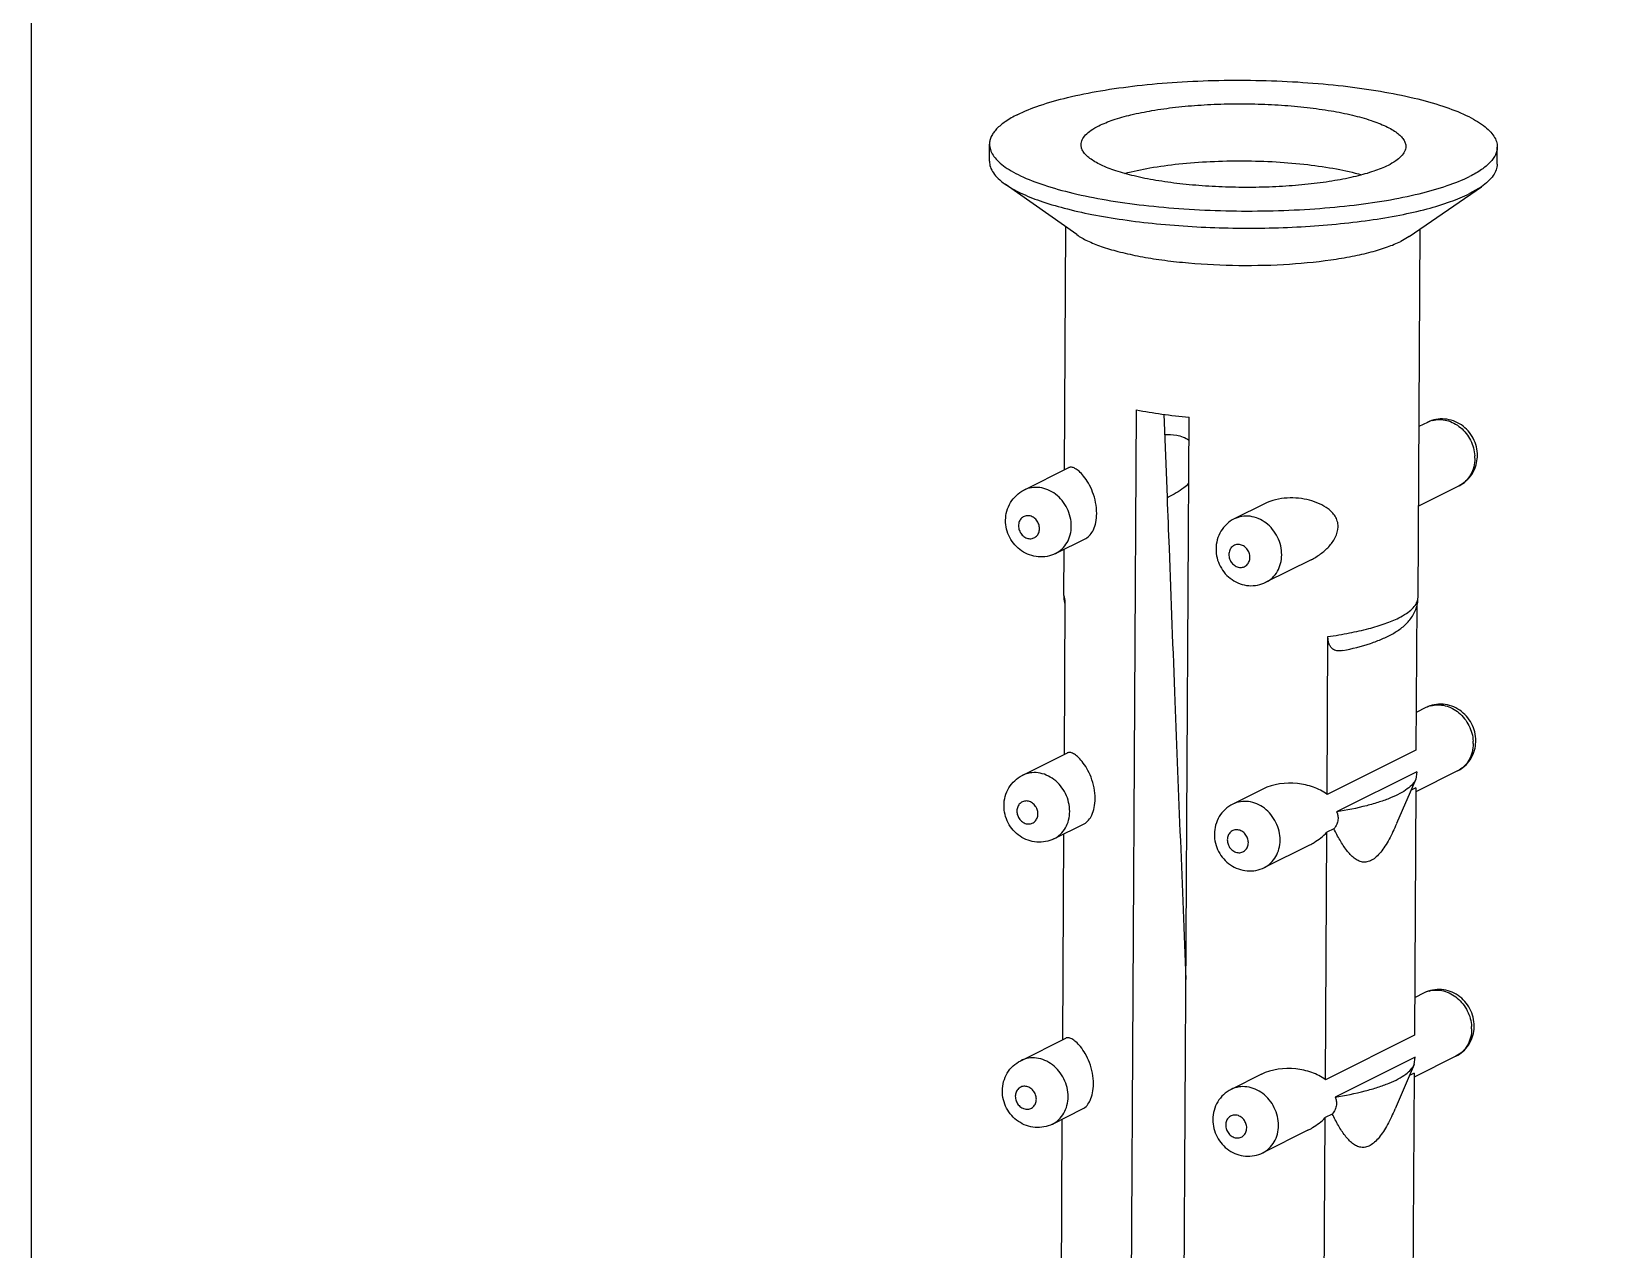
# Model space of a CAD drawing. Extents: x 0 to 1354, y 0 to 992.
# Drawn here: x 988.6 to 1041.9, y 497.3 to 538.6 of the extents above; entities that cross this region are included whole.
import ezdxf

# ---------------------------------------------------------------- set-up
doc = ezdxf.new("R2010")
doc.units = 0
doc.header["$LTSCALE"] = 10
doc.header["$MEASUREMENT"] = 0
doc.layers.get('0').update_dxf_attribs({"linetype": 'CONTINUOUS'})
doc.layers.add('02___PRT_ALL_AXES', color=7, linetype='CONTINUOUS')

msp = doc.modelspace()

# ---------------------------------------------------------------- linework, layer by layer
at = {"color": 7, "linetype": 'Continuous'}
for p, q in [((1025.721, 467.202), (1026.05, 525.757)), ((1026.979, 525.607), (1027.085, 522.799)), ((1027.502, 466.959), (1027.831, 525.513)), ((1023.586, 519.475), (1023.625, 519.297)), ((1035.586, 519.407), (1035.586, 519.408)), ((1035.54, 513.496), (1032.829, 512.141)), ((1035.54, 513.496), (1035.511, 513.249)), ((1035.511, 513.249), (1034.861, 511.746)), ((1035.51, 512.955), (1035.349, 512.875)), ((1032.737, 511.569), (1032.496, 511.449)), ((1035.486, 503.834), (1032.774, 502.478)), ((1035.457, 503.587), (1034.806, 502.084)), ((1035.457, 503.586), (1035.486, 503.834)), ((1035.455, 503.292), (1035.295, 503.212)), ((1032.683, 501.906), (1032.442, 501.786))]:
    msp.add_line(p, q, dxfattribs=at)
msp.add_lwpolyline([(1095.253, 618.265), (1095.253, 618.265), (1095.253, 453.585), (988.62, 453.585), (988.62, 618.265)])
for centre, radius, start, end in [((1036.305, 524.534), 0.896, 105.0908, 116.5406), ((1036.245, 524.123), 1.265, 359.69, 3.3256), ((1036.388, 524.215), 1.209, 354.7318, 359.6764), ((1035.183, 519.41), 0.403, 350.753, 359.4482), ((4979.922, 668.446), 3955.515, 182.210338, 182.346963), ((1036.25, 514.871), 0.896, 105.0908, 116.5406), ((1036.19, 514.46), 1.265, 359.69, 3.3256), ((1036.334, 514.553), 1.209, 354.7318, 359.6764), ((1036.196, 505.209), 0.896, 105.0908, 116.5406), ((1036.136, 504.798), 1.265, 359.69, 3.3256), ((1036.28, 504.891), 1.209, 354.7318, 359.6764)]:
    msp.add_arc(centre, radius, start, end, dxfattribs=at)
for points, knots in [([(1024.772, 535.378), (1024.928, 535.456), (1025.287, 535.597), (1025.891, 535.766), (1026.599, 535.907), (1027.391, 536.017), (1028.247, 536.091), (1029.141, 536.128), (1030.051, 536.126), (1030.95, 536.086), (1031.814, 536.009), (1032.618, 535.897), (1033.342, 535.753), (1033.964, 535.582), (1034.408, 535.412), (1034.696, 535.262), (1034.866, 535.152), (1035, 535.039), (1035.098, 534.922), (1035.158, 534.801), (1035.172, 534.717), (1035.172, 534.677)], [0, 0, 0, 0, 0.047876, 0.105682, 0.172286, 0.246166, 0.325494, 0.408251, 0.492298, 0.575456, 0.65557, 0.730595, 0.798664, 0.858183, 0.907945, 0.928964, 0.947397, 0.963347, 0.977069, 0.989033, 1, 1, 1, 1]), ([(1024.172, 534.739), (1024.172, 534.796), (1024.204, 534.92), (1024.329, 535.086), (1024.524, 535.243), (1024.683, 535.333), (1024.772, 535.378)], [0, 0, 0, 0, 0.186146, 0.403765, 0.672393, 1, 1, 1, 1]), ([(1034.571, 534.039), (1034.416, 533.961), (1034.057, 533.82), (1033.453, 533.651), (1032.745, 533.51), (1031.952, 533.4), (1031.097, 533.326), (1030.202, 533.289), (1029.292, 533.291), (1028.393, 533.331), (1027.53, 533.408), (1026.725, 533.52), (1026.002, 533.664), (1025.379, 533.835), (1024.935, 534.004), (1024.647, 534.155), (1024.478, 534.265), (1024.344, 534.378), (1024.246, 534.495), (1024.185, 534.616), (1024.172, 534.699), (1024.172, 534.739)], [0, 0, 0, 0, 0.047876, 0.105682, 0.172286, 0.246166, 0.325494, 0.408251, 0.492298, 0.575456, 0.65557, 0.730595, 0.798664, 0.858183, 0.907945, 0.928964, 0.947397, 0.963347, 0.977069, 0.989033, 1, 1, 1, 1]), ([(1035.172, 534.677), (1035.171, 534.621), (1035.14, 534.497), (1035.014, 534.33), (1034.82, 534.174), (1034.661, 534.084), (1034.571, 534.039)], [0, 0, 0, 0, 0.186146, 0.403765, 0.672393, 1, 1, 1, 1]), ([(1025.656, 533.768), (1025.935, 533.843), (1026.541, 533.971), (1027.508, 534.101), (1028.564, 534.18), (1029.665, 534.202), (1030.766, 534.168), (1031.821, 534.078), (1032.788, 533.936), (1033.393, 533.802), (1033.671, 533.724)], [0, 0, 0, 0, 0.107232, 0.229385, 0.361947, 0.49986, 0.637792, 0.770408, 0.892646, 1, 1, 1, 1]), ([(1026.05, 525.757), (1026.332, 525.701), (1026.925, 525.605), (1027.521, 525.54), (1027.831, 525.513)], [0, 0, 0, 0, 0.480442, 1, 1, 1, 1]), ([(1037.597, 524.209), (1037.598, 524.31), (1037.573, 524.513), (1037.465, 524.8), (1037.29, 525.053), (1037.061, 525.257), (1036.789, 525.396), (1036.491, 525.461), (1036.187, 525.445), (1035.994, 525.38), (1035.904, 525.335)], [0, 0, 0, 0, 0.125412, 0.251172, 0.376846, 0.502211, 0.627115, 0.751613, 0.875869, 1, 1, 1, 1]), ([(1036.071, 525.399), (1036.15, 525.42), (1036.315, 525.441), (1036.566, 525.408), (1036.809, 525.314), (1037.109, 525.112), (1037.397, 524.743), (1037.497, 524.379), (1037.508, 524.196)], [0, 0, 0, 0, 0.114836, 0.232873, 0.355003, 0.481207, 0.740523, 1, 1, 1, 1]), ([(1037.51, 524.116), (1037.509, 524.017), (1037.485, 523.823), (1037.379, 523.556), (1037.208, 523.335), (1037.057, 523.228), (1036.977, 523.188)], [0, 0, 0, 0, 0.263055, 0.516338, 0.760765, 1, 1, 1, 1]), ([(1036.977, 523.188), (1037.063, 523.231), (1037.223, 523.34), (1037.413, 523.559), (1037.543, 523.819), (1037.583, 524.009), (1037.592, 524.104)], [0, 0, 0, 0, 0.249382, 0.499005, 0.749051, 1, 1, 1, 1]), ([(1021.616, 522.018), (1021.617, 522.123), (1021.645, 522.333), (1021.77, 522.625), (1021.969, 522.871), (1022.143, 522.992), (1022.236, 523.039)], [0, 0, 0, 0, 0.250995, 0.501131, 0.75069, 1, 1, 1, 1]), ([(1023.841, 521.819), (1023.842, 521.922), (1023.817, 522.13), (1023.711, 522.426), (1023.541, 522.691), (1023.319, 522.907), (1023.058, 523.06), (1022.777, 523.138), (1022.494, 523.136), (1022.317, 523.079), (1022.236, 523.039)], [0, 0, 0, 0, 0.129452, 0.261225, 0.393028, 0.522644, 0.64831, 0.769235, 0.885889, 1, 1, 1, 1]), ([(1027.085, 522.799), (1027.107, 522.223), (1027.194, 519.92), (1027.283, 517.617), (1027.349, 515.889)], [0, 0, 0, 0, 0.250045, 1, 1, 1, 1]), ([(1023.309, 520.892), (1023.219, 520.847), (1023.026, 520.782), (1022.722, 520.766), (1022.424, 520.831), (1022.152, 520.971), (1021.923, 521.174), (1021.748, 521.427), (1021.64, 521.714), (1021.615, 521.917), (1021.616, 522.018)], [0, 0, 0, 0, 0.124127, 0.248393, 0.372911, 0.497834, 0.623207, 0.748877, 0.874606, 1, 1, 1, 1]), ([(1022.765, 521.735), (1022.765, 521.786), (1022.747, 521.89), (1022.67, 522.027), (1022.554, 522.129), (1022.415, 522.18), (1022.272, 522.17), (1022.15, 522.098), (1022.07, 521.978), (1022.053, 521.881), (1022.053, 521.832)], [0, 0, 0, 0, 0.132221, 0.266287, 0.3971, 0.521214, 0.638908, 0.75451, 0.873784, 1, 1, 1, 1]), ([(1029.362, 522.065), (1029.269, 522.019), (1029.095, 521.898), (1028.896, 521.652), (1028.772, 521.36), (1028.743, 521.15), (1028.743, 521.045)], [0, 0, 0, 0, 0.249297, 0.498858, 0.749004, 1, 1, 1, 1]), ([(1030.968, 520.846), (1030.969, 520.948), (1030.944, 521.157), (1030.838, 521.452), (1030.667, 521.717), (1030.445, 521.934), (1030.185, 522.086), (1029.904, 522.165), (1029.621, 522.162), (1029.443, 522.106), (1029.362, 522.065)], [0, 0, 0, 0, 0.129452, 0.261225, 0.393028, 0.522644, 0.64831, 0.769235, 0.885889, 1, 1, 1, 1]), ([(1022.053, 521.832), (1022.052, 521.781), (1022.071, 521.677), (1022.148, 521.54), (1022.263, 521.439), (1022.403, 521.387), (1022.546, 521.397), (1022.668, 521.469), (1022.747, 521.59), (1022.765, 521.686), (1022.765, 521.735)], [0, 0, 0, 0, 0.132218, 0.266286, 0.397099, 0.521214, 0.638908, 0.754512, 0.873786, 1, 1, 1, 1]), ([(1023.309, 520.892), (1023.389, 520.932), (1023.539, 521.038), (1023.71, 521.259), (1023.817, 521.527), (1023.841, 521.721), (1023.841, 521.819)], [0, 0, 0, 0, 0.239235, 0.483662, 0.736945, 1, 1, 1, 1]), ([(1028.743, 521.045), (1028.742, 520.944), (1028.766, 520.74), (1028.875, 520.453), (1029.049, 520.2), (1029.279, 519.997), (1029.551, 519.857), (1029.849, 519.792), (1030.153, 519.808), (1030.346, 519.874), (1030.435, 519.918)], [0, 0, 0, 0, 0.125412, 0.251172, 0.376846, 0.502211, 0.627115, 0.751613, 0.875869, 1, 1, 1, 1]), ([(1029.892, 520.761), (1029.892, 520.813), (1029.874, 520.917), (1029.797, 521.053), (1029.681, 521.155), (1029.542, 521.206), (1029.399, 521.196), (1029.277, 521.124), (1029.197, 521.004), (1029.179, 520.908), (1029.179, 520.859)], [0, 0, 0, 0, 0.132221, 0.266287, 0.3971, 0.521213, 0.638907, 0.75451, 0.873784, 1, 1, 1, 1]), ([(1029.179, 520.859), (1029.179, 520.807), (1029.197, 520.703), (1029.274, 520.567), (1029.39, 520.465), (1029.529, 520.414), (1029.672, 520.424), (1029.794, 520.496), (1029.874, 520.616), (1029.892, 520.712), (1029.892, 520.761)], [0, 0, 0, 0, 0.132218, 0.266286, 0.397099, 0.521213, 0.638908, 0.754512, 0.873786, 1, 1, 1, 1]), ([(1030.435, 519.918), (1030.516, 519.958), (1030.666, 520.065), (1030.837, 520.286), (1030.943, 520.553), (1030.967, 520.747), (1030.968, 520.846)], [0, 0, 0, 0, 0.239235, 0.483662, 0.736945, 1, 1, 1, 1]), ([(1023.586, 519.475), (1023.586, 519.45), (1023.589, 519.351), (1023.604, 519.253), (1023.623, 519.181)], [0, 0, 0, 0, 0.252143, 1, 1, 1, 1]), ([(1033.039, 517.604), (1033.356, 517.669), (1033.809, 517.782), (1034.369, 517.991), (1034.729, 518.165), (1034.996, 518.341), (1035.184, 518.507), (1035.313, 518.65), (1035.424, 518.812), (1035.513, 518.994), (1035.572, 519.195), (1035.585, 519.336), (1035.586, 519.408)], [0, 0, 0, 0, 0.288312, 0.415173, 0.53242, 0.643892, 0.699359, 0.755883, 0.814419, 0.874527, 0.936015, 1, 1, 1, 1]), ([(1034.931, 518.712), (1035.021, 518.757), (1035.182, 518.847), (1035.384, 519.003), (1035.522, 519.166), (1035.571, 519.288), (1035.581, 519.346)], [0, 0, 0, 0, 0.321918, 0.590636, 0.812163, 1, 1, 1, 1]), ([(1032.533, 518.08), (1032.778, 518.114), (1033.242, 518.19), (1033.891, 518.335), (1034.45, 518.502), (1034.784, 518.638), (1034.931, 518.712)], [0, 0, 0, 0, 0.297801, 0.566552, 0.801709, 1, 1, 1, 1]), ([(1033.039, 517.604), (1032.986, 517.593), (1032.904, 517.585), (1032.796, 517.604), (1032.718, 517.639), (1032.645, 517.7), (1032.583, 517.794), (1032.541, 517.925), (1032.533, 518.025), (1032.533, 518.08)], [0, 0, 0, 0, 0.197471, 0.294643, 0.394971, 0.505331, 0.636215, 0.799643, 1, 1, 1, 1]), ([(1037.543, 514.546), (1037.543, 514.647), (1037.519, 514.851), (1037.41, 515.138), (1037.236, 515.391), (1037.007, 515.594), (1036.734, 515.734), (1036.436, 515.799), (1036.132, 515.783), (1035.94, 515.717), (1035.85, 515.673)], [0, 0, 0, 0, 0.125412, 0.251172, 0.376846, 0.502211, 0.627115, 0.751613, 0.875869, 1, 1, 1, 1]), ([(1036.017, 515.736), (1036.095, 515.757), (1036.261, 515.779), (1036.512, 515.746), (1036.755, 515.652), (1037.054, 515.45), (1037.343, 515.081), (1037.443, 514.716), (1037.453, 514.533)], [0, 0, 0, 0, 0.114836, 0.232873, 0.355003, 0.481207, 0.740523, 1, 1, 1, 1]), ([(1037.456, 514.453), (1037.455, 514.355), (1037.431, 514.161), (1037.324, 513.893), (1037.153, 513.672), (1037.003, 513.566), (1036.923, 513.526)], [0, 0, 0, 0, 0.263055, 0.516338, 0.760765, 1, 1, 1, 1]), ([(1036.923, 513.526), (1037.008, 513.569), (1037.169, 513.677), (1037.359, 513.896), (1037.488, 514.156), (1037.529, 514.346), (1037.538, 514.442)], [0, 0, 0, 0, 0.249382, 0.499005, 0.749051, 1, 1, 1, 1]), ([(1023.787, 512.157), (1023.788, 512.26), (1023.763, 512.468), (1023.657, 512.764), (1023.487, 513.028), (1023.264, 513.245), (1023.004, 513.398), (1022.723, 513.476), (1022.44, 513.474), (1022.262, 513.417), (1022.181, 513.376)], [0, 0, 0, 0, 0.129452, 0.261225, 0.393028, 0.522644, 0.64831, 0.769235, 0.885889, 1, 1, 1, 1]), ([(1021.562, 512.356), (1021.562, 512.461), (1021.591, 512.671), (1021.715, 512.963), (1021.914, 513.209), (1022.088, 513.33), (1022.181, 513.376)], [0, 0, 0, 0, 0.250995, 0.501131, 0.75069, 1, 1, 1, 1]), ([(1035.511, 513.249), (1035.484, 513.188), (1035.399, 513.064), (1035.212, 512.903), (1034.96, 512.749), (1034.643, 512.603), (1034.267, 512.467), (1033.66, 512.293), (1033.171, 512.196), (1032.829, 512.141)], [0, 0, 0, 0, 0.067093, 0.148632, 0.247368, 0.364165, 0.498856, 0.650665, 1, 1, 1, 1]), ([(1022.711, 512.072), (1022.711, 512.124), (1022.693, 512.228), (1022.616, 512.365), (1022.5, 512.466), (1022.361, 512.517), (1022.218, 512.507), (1022.096, 512.435), (1022.016, 512.315), (1021.998, 512.219), (1021.998, 512.17)], [0, 0, 0, 0, 0.132221, 0.266287, 0.3971, 0.521214, 0.638908, 0.75451, 0.873784, 1, 1, 1, 1]), ([(1029.308, 512.403), (1029.215, 512.356), (1029.041, 512.236), (1028.842, 511.989), (1028.717, 511.697), (1028.689, 511.487), (1028.688, 511.382)], [0, 0, 0, 0, 0.249297, 0.498858, 0.749004, 1, 1, 1, 1]), ([(1030.914, 511.183), (1030.914, 511.286), (1030.89, 511.494), (1030.783, 511.79), (1030.613, 512.055), (1030.391, 512.271), (1030.131, 512.424), (1029.85, 512.502), (1029.567, 512.5), (1029.389, 512.443), (1029.308, 512.403)], [0, 0, 0, 0, 0.129452, 0.261225, 0.393028, 0.522644, 0.64831, 0.769235, 0.885889, 1, 1, 1, 1]), ([(1023.255, 511.229), (1023.165, 511.185), (1022.972, 511.119), (1022.668, 511.104), (1022.37, 511.169), (1022.098, 511.308), (1021.868, 511.511), (1021.694, 511.764), (1021.585, 512.051), (1021.561, 512.255), (1021.562, 512.356)], [0, 0, 0, 0, 0.124127, 0.248393, 0.372911, 0.497834, 0.623207, 0.748877, 0.874606, 1, 1, 1, 1]), ([(1021.998, 512.17), (1021.998, 512.119), (1022.017, 512.014), (1022.093, 511.878), (1022.209, 511.776), (1022.348, 511.725), (1022.491, 511.735), (1022.613, 511.807), (1022.693, 511.927), (1022.711, 512.024), (1022.711, 512.072)], [0, 0, 0, 0, 0.132221, 0.266287, 0.397099, 0.521213, 0.638907, 0.75451, 0.873783, 1, 1, 1, 1]), ([(1023.255, 511.229), (1023.335, 511.27), (1023.485, 511.376), (1023.656, 511.597), (1023.763, 511.864), (1023.786, 512.058), (1023.787, 512.157)], [0, 0, 0, 0, 0.239235, 0.483662, 0.736945, 1, 1, 1, 1]), ([(1032.829, 512.141), (1032.847, 512.102), (1032.877, 512.015), (1032.882, 511.87), (1032.836, 511.713), (1032.774, 511.616), (1032.737, 511.569)], [0, 0, 0, 0, 0.211628, 0.441488, 0.704517, 1, 1, 1, 1]), ([(1028.688, 511.382), (1028.688, 511.281), (1028.712, 511.078), (1028.821, 510.79), (1028.995, 510.538), (1029.225, 510.334), (1029.497, 510.195), (1029.795, 510.13), (1030.099, 510.146), (1030.292, 510.211), (1030.381, 510.256)], [0, 0, 0, 0, 0.125412, 0.251172, 0.376846, 0.502211, 0.627115, 0.751613, 0.875869, 1, 1, 1, 1]), ([(1029.838, 511.099), (1029.838, 511.15), (1029.819, 511.254), (1029.742, 511.391), (1029.627, 511.493), (1029.487, 511.544), (1029.345, 511.534), (1029.222, 511.462), (1029.143, 511.342), (1029.125, 511.245), (1029.125, 511.196)], [0, 0, 0, 0, 0.132221, 0.266287, 0.3971, 0.521213, 0.638907, 0.75451, 0.873784, 1, 1, 1, 1]), ([(1034.856, 511.736), (1034.779, 511.558), (1034.659, 511.301), (1034.473, 510.984), (1034.331, 510.782), (1034.181, 510.618), (1034.025, 510.5), (1033.864, 510.437), (1033.703, 510.434), (1033.553, 510.485), (1033.415, 510.575), (1033.286, 510.695), (1033.12, 510.893), (1032.932, 511.185), (1032.801, 511.436), (1032.737, 511.569)], [0, 0, 0, 0, 0.173088, 0.253249, 0.32715, 0.393191, 0.45041, 0.49991, 0.545213, 0.590633, 0.638989, 0.691185, 0.747191, 0.868709, 1, 1, 1, 1]), ([(1029.125, 511.196), (1029.125, 511.145), (1029.143, 511.041), (1029.22, 510.904), (1029.336, 510.803), (1029.475, 510.752), (1029.618, 510.761), (1029.74, 510.833), (1029.82, 510.954), (1029.837, 511.05), (1029.838, 511.099)], [0, 0, 0, 0, 0.132222, 0.266288, 0.3971, 0.521214, 0.638908, 0.754511, 0.873784, 1, 1, 1, 1]), ([(1030.381, 510.256), (1030.461, 510.296), (1030.612, 510.402), (1030.782, 510.623), (1030.889, 510.891), (1030.913, 511.085), (1030.914, 511.183)], [0, 0, 0, 0, 0.239235, 0.483662, 0.736945, 1, 1, 1, 1]), ([(1037.489, 504.884), (1037.489, 504.985), (1037.465, 505.189), (1037.356, 505.476), (1037.182, 505.729), (1036.952, 505.932), (1036.68, 506.071), (1036.382, 506.136), (1036.078, 506.12), (1035.885, 506.055), (1035.796, 506.01)], [0, 0, 0, 0, 0.125412, 0.251172, 0.376846, 0.502211, 0.627115, 0.751613, 0.875869, 1, 1, 1, 1]), ([(1035.963, 506.074), (1036.041, 506.095), (1036.206, 506.116), (1036.457, 506.084), (1036.701, 505.989), (1037, 505.788), (1037.289, 505.418), (1037.389, 505.054), (1037.399, 504.871)], [0, 0, 0, 0, 0.114836, 0.232873, 0.355003, 0.481207, 0.740523, 1, 1, 1, 1]), ([(1037.401, 504.791), (1037.401, 504.692), (1037.377, 504.498), (1037.27, 504.231), (1037.099, 504.01), (1036.949, 503.904), (1036.869, 503.863)], [0, 0, 0, 0, 0.263055, 0.516338, 0.760765, 1, 1, 1, 1]), ([(1036.869, 503.863), (1036.954, 503.906), (1037.115, 504.015), (1037.305, 504.234), (1037.434, 504.494), (1037.475, 504.684), (1037.483, 504.78)], [0, 0, 0, 0, 0.249382, 0.499005, 0.749051, 1, 1, 1, 1]), ([(1021.507, 502.694), (1021.508, 502.798), (1021.536, 503.009), (1021.661, 503.3), (1021.86, 503.547), (1022.034, 503.667), (1022.127, 503.714)], [0, 0, 0, 0, 0.250995, 0.501131, 0.75069, 1, 1, 1, 1]), ([(1023.733, 502.494), (1023.733, 502.597), (1023.709, 502.805), (1023.602, 503.101), (1023.432, 503.366), (1023.21, 503.582), (1022.95, 503.735), (1022.669, 503.814), (1022.386, 503.811), (1022.208, 503.754), (1022.127, 503.714)], [0, 0, 0, 0, 0.129452, 0.261225, 0.393028, 0.522644, 0.64831, 0.769235, 0.885889, 1, 1, 1, 1]), ([(1032.774, 502.478), (1033.117, 502.534), (1033.605, 502.631), (1034.212, 502.805), (1034.589, 502.94), (1034.905, 503.086), (1035.158, 503.24), (1035.344, 503.402), (1035.43, 503.525), (1035.457, 503.586)], [0, 0, 0, 0, 0.349335, 0.501144, 0.635835, 0.752632, 0.851368, 0.932907, 1, 1, 1, 1]), ([(1022.657, 502.41), (1022.657, 502.461), (1022.638, 502.565), (1022.561, 502.702), (1022.446, 502.804), (1022.306, 502.855), (1022.164, 502.845), (1022.041, 502.773), (1021.962, 502.653), (1021.944, 502.556), (1021.944, 502.507)], [0, 0, 0, 0, 0.132221, 0.266287, 0.3971, 0.521214, 0.638908, 0.75451, 0.873784, 1, 1, 1, 1]), ([(1030.859, 501.521), (1030.86, 501.624), (1030.836, 501.832), (1030.729, 502.128), (1030.559, 502.393), (1030.337, 502.609), (1030.077, 502.762), (1029.795, 502.84), (1029.512, 502.838), (1029.335, 502.781), (1029.254, 502.74)], [0, 0, 0, 0, 0.129452, 0.261225, 0.393028, 0.522644, 0.64831, 0.769235, 0.885889, 1, 1, 1, 1]), ([(1023.2, 501.567), (1023.111, 501.522), (1022.918, 501.457), (1022.614, 501.441), (1022.316, 501.506), (1022.044, 501.646), (1021.814, 501.849), (1021.64, 502.102), (1021.531, 502.389), (1021.507, 502.592), (1021.507, 502.694)], [0, 0, 0, 0, 0.124127, 0.248393, 0.372911, 0.497834, 0.623207, 0.748877, 0.874606, 1, 1, 1, 1]), ([(1021.944, 502.507), (1021.944, 502.456), (1021.962, 502.352), (1022.039, 502.215), (1022.155, 502.114), (1022.294, 502.063), (1022.437, 502.073), (1022.559, 502.144), (1022.639, 502.265), (1022.656, 502.361), (1022.657, 502.41)], [0, 0, 0, 0, 0.132221, 0.266287, 0.3971, 0.521214, 0.638908, 0.75451, 0.873784, 1, 1, 1, 1]), ([(1023.2, 501.567), (1023.28, 501.607), (1023.431, 501.713), (1023.601, 501.935), (1023.708, 502.202), (1023.732, 502.396), (1023.733, 502.494)], [0, 0, 0, 0, 0.239235, 0.483662, 0.736945, 1, 1, 1, 1]), ([(1029.254, 502.74), (1029.161, 502.694), (1028.987, 502.573), (1028.788, 502.327), (1028.663, 502.035), (1028.635, 501.825), (1028.634, 501.72)], [0, 0, 0, 0, 0.249297, 0.498858, 0.749004, 1, 1, 1, 1]), ([(1032.774, 502.478), (1032.793, 502.439), (1032.822, 502.353), (1032.828, 502.207), (1032.781, 502.051), (1032.72, 501.954), (1032.683, 501.906)], [0, 0, 0, 0, 0.211465, 0.441327, 0.704594, 1, 1, 1, 1]), ([(1028.634, 501.72), (1028.633, 501.619), (1028.658, 501.415), (1028.767, 501.128), (1028.941, 500.875), (1029.17, 500.672), (1029.442, 500.533), (1029.74, 500.468), (1030.045, 500.484), (1030.237, 500.549), (1030.327, 500.593)], [0, 0, 0, 0, 0.125412, 0.251172, 0.376846, 0.502211, 0.627115, 0.751613, 0.875869, 1, 1, 1, 1]), ([(1029.783, 501.437), (1029.784, 501.488), (1029.765, 501.592), (1029.688, 501.729), (1029.572, 501.83), (1029.433, 501.881), (1029.29, 501.871), (1029.168, 501.8), (1029.088, 501.679), (1029.071, 501.583), (1029.071, 501.534)], [0, 0, 0, 0, 0.132221, 0.266287, 0.3971, 0.521213, 0.638907, 0.75451, 0.873784, 1, 1, 1, 1]), ([(1034.802, 502.074), (1034.725, 501.896), (1034.604, 501.638), (1034.419, 501.321), (1034.276, 501.119), (1034.127, 500.955), (1033.971, 500.838), (1033.809, 500.774), (1033.649, 500.772), (1033.499, 500.822), (1033.361, 500.913), (1033.232, 501.033), (1033.066, 501.23), (1032.878, 501.522), (1032.747, 501.774), (1032.683, 501.906)], [0, 0, 0, 0, 0.173088, 0.253249, 0.32715, 0.393191, 0.45041, 0.49991, 0.545213, 0.590633, 0.638989, 0.691185, 0.747191, 0.868709, 1, 1, 1, 1]), ([(1029.071, 501.534), (1029.07, 501.483), (1029.089, 501.378), (1029.166, 501.242), (1029.281, 501.14), (1029.421, 501.089), (1029.564, 501.099), (1029.686, 501.171), (1029.766, 501.291), (1029.783, 501.388), (1029.783, 501.437)], [0, 0, 0, 0, 0.132221, 0.266287, 0.3971, 0.521213, 0.638907, 0.75451, 0.873784, 1, 1, 1, 1]), ([(1030.327, 500.594), (1030.407, 500.634), (1030.557, 500.74), (1030.728, 500.961), (1030.835, 501.228), (1030.859, 501.422), (1030.859, 501.521)], [0, 0, 0, 0, 0.239235, 0.483662, 0.736945, 1, 1, 1, 1])]:
    msp.add_open_spline(points, degree=3, knots=knots, dxfattribs=at)
at = {"layer": '02___PRT_ALL_AXES', "color": 7, "linetype": 'Continuous'}
for p, q in [((1021.069, 534.177), (1021.072, 534.757)), ((1038.268, 534.08), (1038.272, 534.66)), ((1024.026, 531.692), (1021.597, 533.406)), ((1035.283, 531.629), (1037.731, 533.316)), ((1037.731, 533.316), (1037.33, 533.082)), ((1023.61, 523.726), (1023.656, 531.954)), ((1035.283, 531.629), (1035.003, 531.466)), ((1035.586, 519.408), (1035.656, 531.886)), ((1035.904, 525.335), (1035.618, 525.192)), ((1022.236, 523.039), (1023.761, 523.801)), ((1036.977, 523.188), (1035.603, 522.501)), ((1027.086, 522.78), (1027.127, 522.8)), ((1030.388, 522.578), (1029.362, 522.065)), ((1023.309, 520.892), (1024.334, 521.405)), ((1023.586, 519.475), (1023.595, 521.035)), ((1031.961, 520.681), (1030.435, 519.918)), ((1023.625, 519.297), (1023.596, 514.083)), ((1035.545, 519.18), (1035.517, 514.237)), ((1032.503, 512.73), (1032.533, 518.08)), ((1035.85, 515.673), (1035.524, 515.51)), ((1022.181, 513.376), (1023.707, 514.139)), ((1035.517, 514.237), (1032.503, 512.73)), ((1036.923, 513.526), (1035.509, 512.819)), ((1030.333, 512.915), (1029.308, 512.403)), ((1035.51, 512.955), (1035.462, 504.574)), ((1023.255, 511.229), (1024.28, 511.742)), ((1023.581, 511.392), (1023.541, 504.421)), ((1032.449, 503.068), (1032.496, 511.449)), ((1031.907, 511.018), (1030.381, 510.256)), ((1035.796, 506.01), (1035.47, 505.847)), ((1022.127, 503.714), (1023.653, 504.476)), ((1035.462, 504.574), (1032.449, 503.068)), ((1036.869, 503.863), (1035.454, 503.157)), ((1030.279, 503.253), (1029.254, 502.74)), ((1035.455, 503.292), (1035.408, 494.912)), ((1023.2, 501.567), (1024.226, 502.08)), ((1023.526, 501.73), (1023.487, 494.758)), ((1032.395, 493.406), (1032.442, 501.786)), ((1031.852, 501.356), (1030.327, 500.593))]:
    msp.add_line(p, q, dxfattribs=at)
for points, knots in [([(1022.011, 535.755), (1022.254, 535.877), (1022.815, 536.098), (1023.76, 536.362), (1024.867, 536.583), (1026.106, 536.754), (1027.443, 536.87), (1028.843, 536.928), (1030.265, 536.925), (1031.67, 536.863), (1033.021, 536.742), (1034.279, 536.567), (1035.41, 536.342), (1036.383, 536.074), (1037.078, 535.809), (1037.528, 535.574), (1037.793, 535.402), (1038.003, 535.225), (1038.156, 535.042), (1038.25, 534.854), (1038.272, 534.722), (1038.272, 534.66)], [0, 0, 0, 0, 0.047876, 0.105682, 0.172286, 0.246166, 0.325494, 0.408251, 0.492298, 0.575456, 0.65557, 0.730595, 0.798664, 0.858183, 0.907945, 0.928964, 0.947397, 0.963347, 0.977069, 0.989033, 1, 1, 1, 1]), ([(1022.011, 535.755), (1021.871, 535.685), (1021.623, 535.545), (1021.356, 535.33), (1021.207, 535.151), (1021.13, 535.022), (1021.083, 534.89), (1021.072, 534.8), (1021.072, 534.757)], [0, 0, 0, 0, 0.327021, 0.59517, 0.709531, 0.813088, 0.908677, 1, 1, 1, 1]), ([(1021.072, 534.757), (1021.072, 534.694), (1021.093, 534.563), (1021.188, 534.375), (1021.341, 534.192), (1021.55, 534.015), (1021.815, 533.843), (1022.266, 533.608), (1022.96, 533.343), (1023.933, 533.075), (1025.065, 532.85), (1026.322, 532.675), (1027.673, 532.554), (1029.079, 532.491), (1030.501, 532.489), (1031.9, 532.547), (1033.238, 532.663), (1034.477, 532.834), (1035.584, 533.055), (1036.528, 533.319), (1037.089, 533.54), (1037.333, 533.662)], [0, 0, 0, 0, 0.010967, 0.022931, 0.036653, 0.052603, 0.071036, 0.092055, 0.141817, 0.201336, 0.269405, 0.34443, 0.424544, 0.507702, 0.591749, 0.674506, 0.753834, 0.827714, 0.894318, 0.952124, 1, 1, 1, 1]), ([(1038.272, 534.66), (1038.271, 534.616), (1038.26, 534.527), (1038.213, 534.395), (1038.136, 534.266), (1037.987, 534.086), (1037.721, 533.872), (1037.473, 533.732), (1037.333, 533.662)], [0, 0, 0, 0, 0.091323, 0.186912, 0.290469, 0.40483, 0.672979, 1, 1, 1, 1]), ([(1021.069, 534.177), (1021.068, 534.111), (1021.093, 533.971), (1021.2, 533.771), (1021.372, 533.578), (1021.516, 533.464), (1021.597, 533.406)], [0, 0, 0, 0, 0.205032, 0.43085, 0.692804, 1, 1, 1, 1]), ([(1038.268, 534.08), (1038.268, 534.014), (1038.242, 533.874), (1038.133, 533.676), (1037.959, 533.485), (1037.813, 533.372), (1037.731, 533.316)], [0, 0, 0, 0, 0.204979, 0.430721, 0.692643, 1, 1, 1, 1]), ([(1021.597, 533.406), (1021.758, 533.293), (1022.145, 533.08), (1022.818, 532.813), (1023.632, 532.572), (1024.57, 532.362), (1025.615, 532.188), (1027.152, 532.004), (1029.169, 531.89), (1031.204, 531.922), (1032.798, 532.041), (1033.914, 532.171), (1034.941, 532.341), (1035.859, 532.548), (1036.649, 532.785), (1037.121, 532.978), (1037.33, 533.082)], [0, 0, 0, 0, 0.036764, 0.081807, 0.134746, 0.194817, 0.260995, 0.332069, 0.483379, 0.637104, 0.711134, 0.781345, 0.846409, 0.905141, 0.956584, 1, 1, 1, 1]), ([(1024.026, 531.692), (1024.139, 531.613), (1024.409, 531.464), (1024.878, 531.278), (1025.446, 531.11), (1026.101, 530.964), (1026.829, 530.842), (1027.902, 530.714), (1029.309, 530.634), (1030.992, 530.661), (1032.346, 530.785), (1033.336, 530.949), (1033.977, 531.093), (1034.528, 531.259), (1034.857, 531.393), (1035.003, 531.466)], [0, 0, 0, 0, 0.036768, 0.08181, 0.13475, 0.194824, 0.261005, 0.332079, 0.483396, 0.637126, 0.781338, 0.846404, 0.905137, 0.956585, 1, 1, 1, 1]), ([(1027.001, 524.921), (1027.137, 524.93), (1027.426, 524.919), (1027.704, 524.819), (1027.83, 524.737)], [0, 0, 0, 0, 0.477502, 1, 1, 1, 1]), ([(1024.701, 522.249), (1024.702, 522.373), (1024.677, 522.621), (1024.577, 522.968), (1024.435, 523.268), (1024.276, 523.503), (1024.122, 523.67), (1023.998, 523.763), (1023.909, 523.803), (1023.854, 523.817), (1023.804, 523.817), (1023.774, 523.807), (1023.76, 523.801)], [0, 0, 0, 0, 0.188931, 0.376116, 0.546808, 0.691114, 0.805487, 0.891181, 0.924681, 0.953034, 0.977535, 1, 1, 1, 1]), ([(1027.823, 523.263), (1027.769, 523.211), (1027.555, 523.03), (1027.31, 522.891), (1027.127, 522.8)], [0, 0, 0, 0, 0.268315, 1, 1, 1, 1]), ([(1032.879, 521.801), (1032.879, 521.864), (1032.862, 521.989), (1032.785, 522.155), (1032.675, 522.293), (1032.502, 522.446), (1032.246, 522.591), (1031.906, 522.708), (1031.538, 522.773), (1031.02, 522.785), (1030.623, 522.695), (1030.385, 522.576)], [0, 0, 0, 0, 0.064032, 0.124564, 0.182987, 0.240724, 0.357119, 0.477362, 0.602344, 0.732015, 1, 1, 1, 1]), ([(1024.331, 521.403), (1024.447, 521.461), (1024.589, 521.653), (1024.683, 521.957), (1024.701, 522.148), (1024.701, 522.249)], [0, 0, 0, 0, 0.406659, 0.683747, 1, 1, 1, 1]), ([(1031.965, 520.683), (1032.075, 520.738), (1032.289, 520.868), (1032.525, 521.074), (1032.686, 521.268), (1032.821, 521.483), (1032.878, 521.674), (1032.879, 521.801)], [0, 0, 0, 0, 0.246451, 0.494856, 0.620728, 0.747907, 1, 1, 1, 1]), ([(1024.647, 512.587), (1024.648, 512.711), (1024.623, 512.959), (1024.522, 513.306), (1024.381, 513.605), (1024.222, 513.84), (1024.068, 514.007), (1023.944, 514.1), (1023.855, 514.14), (1023.8, 514.154), (1023.75, 514.154), (1023.719, 514.145), (1023.706, 514.138)], [0, 0, 0, 0, 0.188909, 0.376073, 0.546755, 0.691062, 0.805447, 0.891159, 0.924667, 0.953028, 0.977533, 1, 1, 1, 1]), ([(1032.503, 512.73), (1032.366, 512.839), (1032.122, 512.96), (1031.775, 513.059), (1031.204, 513.153), (1030.683, 513.09), (1030.331, 512.914)], [0, 0, 0, 0, 0.232176, 0.353206, 0.477865, 1, 1, 1, 1]), ([(1024.277, 511.74), (1024.393, 511.798), (1024.535, 511.991), (1024.628, 512.295), (1024.647, 512.486), (1024.647, 512.587)], [0, 0, 0, 0, 0.406665, 0.683746, 1, 1, 1, 1]), ([(1031.91, 511.02), (1031.964, 511.047), (1032.176, 511.164), (1032.371, 511.316), (1032.496, 511.449)], [0, 0, 0, 0, 0.249257, 1, 1, 1, 1]), ([(1024.593, 502.924), (1024.594, 503.049), (1024.568, 503.296), (1024.468, 503.643), (1024.326, 503.943), (1024.168, 504.178), (1024.014, 504.345), (1023.889, 504.438), (1023.801, 504.478), (1023.745, 504.492), (1023.695, 504.492), (1023.665, 504.483), (1023.652, 504.476)], [0, 0, 0, 0, 0.188909, 0.376073, 0.546755, 0.691062, 0.805447, 0.891159, 0.924667, 0.953028, 0.977533, 1, 1, 1, 1]), ([(1032.449, 503.068), (1032.311, 503.176), (1032.068, 503.298), (1031.721, 503.397), (1031.15, 503.49), (1030.629, 503.428), (1030.277, 503.251)], [0, 0, 0, 0, 0.232176, 0.353206, 0.477865, 1, 1, 1, 1]), ([(1024.222, 502.078), (1024.339, 502.136), (1024.481, 502.328), (1024.574, 502.632), (1024.592, 502.823), (1024.593, 502.924)], [0, 0, 0, 0, 0.406665, 0.683746, 1, 1, 1, 1]), ([(1031.856, 501.358), (1031.91, 501.385), (1032.122, 501.502), (1032.317, 501.654), (1032.442, 501.786)], [0, 0, 0, 0, 0.249257, 1, 1, 1, 1])]:
    msp.add_open_spline(points, degree=3, knots=knots, dxfattribs=at)

doc.saveas('drawing.dxf')
